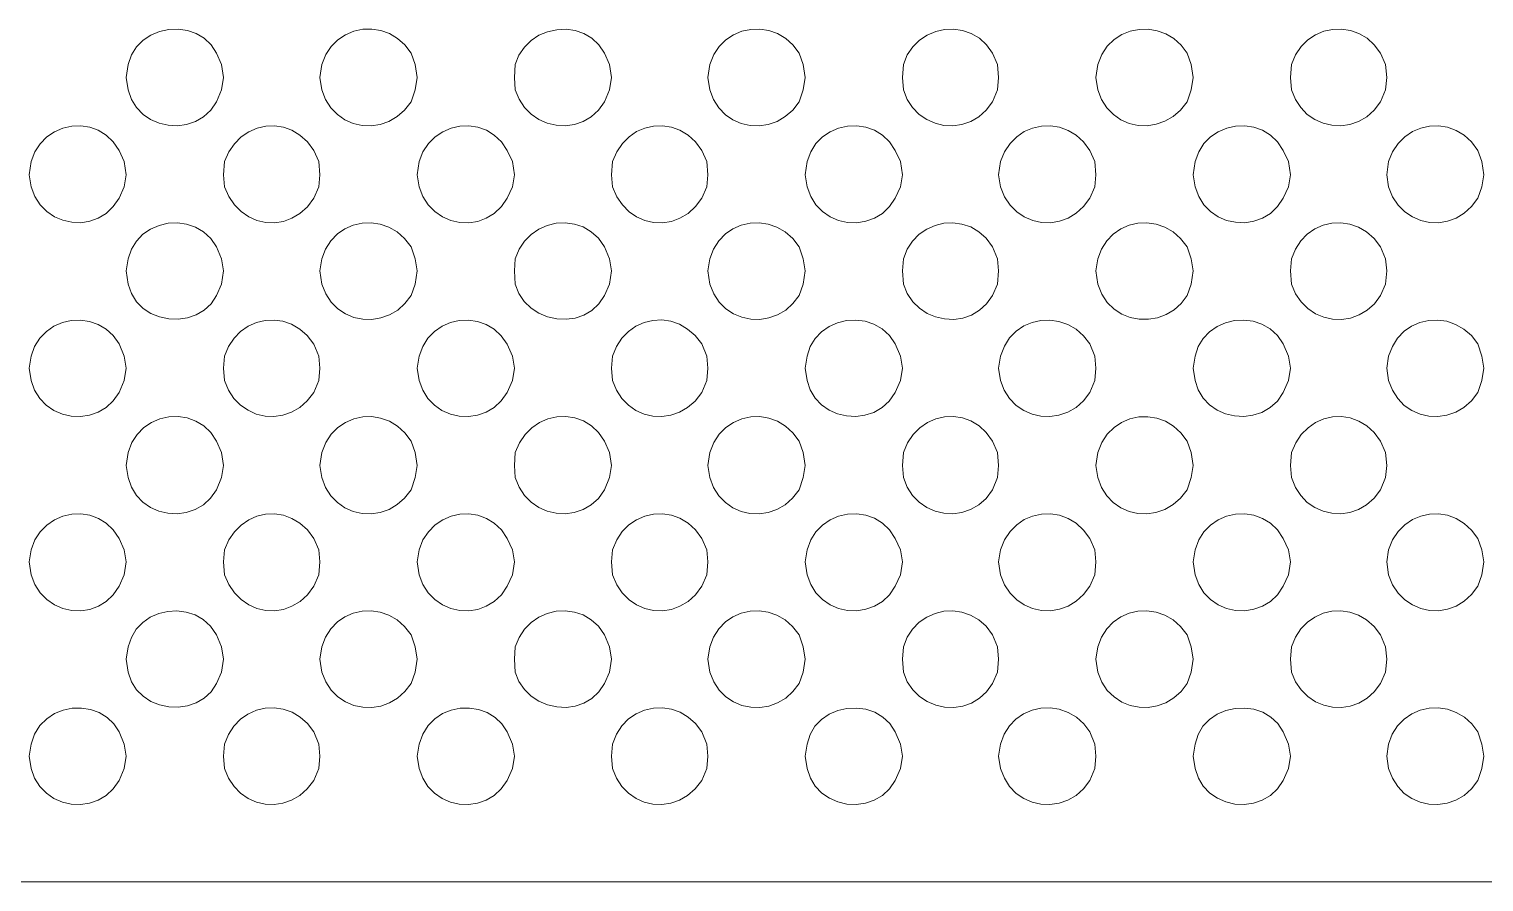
# Model space of a CAD drawing. Extents: x 0 to 242, y -13 to 199.
# Drawn here: x 105.99 to 143.84, y 31.38 to 53.57 of the extents above; entities that cross this region are included whole.
import ezdxf

# ---------------------------------------------------------------- set-up
doc = ezdxf.new("R2010")
doc.units = 0
doc.layers.add('GEOMETRY', color=7, linetype='Continuous')

msp = doc.modelspace()

# ---------------------------------------------------------------- linework, layer by layer
at = {"layer": 'GEOMETRY', "lineweight": 13}
for points in [[(111.047, 52.313), (110.995, 52.656), (110.863, 52.946), (110.721, 53.163), (110.542, 53.333), (110.333, 53.456), (110.105, 53.535), (109.864, 53.569), (109.621, 53.56), (109.383, 53.509), (109.158, 53.416), (108.956, 53.284), (108.785, 53.112), (108.653, 52.903), (108.569, 52.656), (108.517, 52.313), (108.569, 51.996), (108.653, 51.744), (108.783, 51.531), (108.951, 51.355), (109.149, 51.22), (109.37, 51.124), (109.604, 51.071), (109.845, 51.06), (110.085, 51.093), (110.314, 51.17), (110.526, 51.293), (110.712, 51.462), (110.863, 51.68), (110.995, 51.996), (111.047, 52.313)], [(116.083, 52.313), (116.031, 52.656), (115.925, 52.946), (115.764, 53.161), (115.575, 53.331), (115.364, 53.455), (115.138, 53.536), (114.904, 53.573), (114.668, 53.567), (114.437, 53.518), (114.219, 53.427), (114.019, 53.295), (113.846, 53.122), (113.706, 52.909), (113.605, 52.656), (113.553, 52.313), (113.605, 51.996), (113.702, 51.739), (113.839, 51.523), (114.009, 51.347), (114.206, 51.212), (114.422, 51.118), (114.652, 51.067), (114.888, 51.058), (115.123, 51.093), (115.351, 51.172), (115.565, 51.296), (115.759, 51.465), (115.925, 51.68), (116.031, 51.996), (116.083, 52.313)], [(121.145, 52.313), (121.091, 52.656), (120.959, 52.946), (120.813, 53.166), (120.633, 53.337), (120.424, 53.46), (120.197, 53.537), (119.958, 53.569), (119.716, 53.558), (119.479, 53.505), (119.254, 53.411), (119.05, 53.278), (118.874, 53.107), (118.734, 52.899), (118.639, 52.656), (118.614, 52.313), (118.639, 51.996), (118.736, 51.746), (118.875, 51.533), (119.048, 51.358), (119.248, 51.221), (119.469, 51.125), (119.701, 51.07), (119.94, 51.058), (120.176, 51.089), (120.403, 51.166), (120.615, 51.289), (120.802, 51.46), (120.959, 51.68), (121.091, 51.996), (121.145, 52.313)], [(126.179, 52.313), (126.125, 52.656), (126.022, 52.946), (125.863, 53.161), (125.674, 53.33), (125.462, 53.455), (125.236, 53.535), (125.001, 53.572), (124.765, 53.566), (124.534, 53.517), (124.315, 53.427), (124.116, 53.295), (123.942, 53.122), (123.802, 52.909), (123.701, 52.656), (123.649, 52.313), (123.701, 51.996), (123.798, 51.739), (123.935, 51.523), (124.105, 51.346), (124.302, 51.211), (124.519, 51.117), (124.748, 51.066), (124.984, 51.058), (125.22, 51.093), (125.448, 51.172), (125.663, 51.296), (125.856, 51.465), (126.022, 51.68), (126.125, 51.996), (126.179, 52.313)], [(131.214, 52.313), (131.189, 52.656), (131.057, 52.946), (130.9, 53.165), (130.713, 53.336), (130.504, 53.46), (130.278, 53.538), (130.044, 53.572), (129.808, 53.562), (129.577, 53.51), (129.357, 53.417), (129.157, 53.284), (128.982, 53.112), (128.839, 52.902), (128.737, 52.656), (128.71, 52.313), (128.737, 51.996), (128.837, 51.745), (128.977, 51.531), (129.148, 51.355), (129.346, 51.219), (129.563, 51.123), (129.792, 51.068), (130.027, 51.057), (130.261, 51.089), (130.488, 51.166), (130.7, 51.29), (130.892, 51.46), (131.057, 51.68), (131.189, 51.996), (131.214, 52.313)], [(136.276, 52.313), (136.222, 52.656), (136.118, 52.946), (135.96, 53.157), (135.773, 53.325), (135.564, 53.449), (135.339, 53.531), (135.105, 53.57), (134.869, 53.566), (134.638, 53.519), (134.419, 53.431), (134.218, 53.3), (134.043, 53.127), (133.9, 52.912), (133.797, 52.656), (133.745, 52.313), (133.797, 51.996), (133.894, 51.74), (134.03, 51.523), (134.2, 51.347), (134.396, 51.212), (134.612, 51.119), (134.842, 51.068), (135.077, 51.06), (135.313, 51.095), (135.542, 51.174), (135.756, 51.297), (135.951, 51.466), (136.118, 51.68), (136.222, 51.996), (136.276, 52.313)], [(141.312, 52.313), (141.285, 52.656), (141.153, 52.946), (140.99, 53.163), (140.801, 53.333), (140.591, 53.458), (140.368, 53.537), (140.137, 53.573), (139.905, 53.565), (139.678, 53.515), (139.462, 53.423), (139.263, 53.291), (139.088, 53.118), (138.942, 52.906), (138.833, 52.656), (138.806, 52.313), (138.833, 51.996), (138.936, 51.743), (139.076, 51.529), (139.247, 51.353), (139.444, 51.217), (139.659, 51.122), (139.886, 51.069), (140.12, 51.058), (140.353, 51.091), (140.579, 51.169), (140.792, 51.293), (140.985, 51.462), (141.153, 51.68), (141.285, 51.996), (141.312, 52.313)], [(108.517, 49.782), (108.464, 50.125), (108.332, 50.415), (108.179, 50.638), (107.995, 50.812), (107.788, 50.939), (107.565, 51.02), (107.332, 51.055), (107.098, 51.047), (106.868, 50.995), (106.65, 50.901), (106.451, 50.766), (106.278, 50.591), (106.138, 50.377), (106.038, 50.125), (105.987, 49.782), (106.038, 49.465), (106.138, 49.214), (106.277, 49.001), (106.45, 48.826), (106.649, 48.691), (106.867, 48.597), (107.097, 48.545), (107.332, 48.536), (107.565, 48.571), (107.788, 48.651), (107.996, 48.778), (108.179, 48.953), (108.332, 49.175), (108.464, 49.465), (108.517, 49.782)], [(113.552, 49.782), (113.526, 50.125), (113.394, 50.414), (113.227, 50.638), (113.036, 50.813), (112.826, 50.94), (112.603, 51.021), (112.374, 51.056), (112.143, 51.047), (111.918, 50.995), (111.704, 50.901), (111.507, 50.766), (111.332, 50.591), (111.186, 50.377), (111.074, 50.125), (111.047, 49.782), (111.074, 49.465), (111.185, 49.214), (111.331, 49), (111.505, 48.825), (111.703, 48.69), (111.917, 48.596), (112.143, 48.544), (112.373, 48.535), (112.603, 48.57), (112.826, 48.651), (113.036, 48.778), (113.228, 48.952), (113.394, 49.175), (113.526, 49.465), (113.552, 49.782)], [(118.614, 49.782), (118.562, 50.125), (118.428, 50.414), (118.275, 50.637), (118.091, 50.812), (117.885, 50.939), (117.662, 51.02), (117.43, 51.056), (117.196, 51.047), (116.967, 50.996), (116.749, 50.902), (116.55, 50.767), (116.377, 50.592), (116.236, 50.378), (116.135, 50.125), (116.083, 49.782), (116.135, 49.465), (116.235, 49.214), (116.375, 49), (116.548, 48.824), (116.747, 48.689), (116.965, 48.595), (117.195, 48.543), (117.429, 48.535), (117.661, 48.57), (117.884, 48.651), (118.091, 48.778), (118.275, 48.953), (118.428, 49.175), (118.562, 49.465), (118.614, 49.782)], [(123.649, 49.782), (123.623, 50.125), (123.491, 50.415), (123.325, 50.638), (123.133, 50.812), (122.922, 50.94), (122.699, 51.021), (122.468, 51.057), (122.237, 51.049), (122.011, 50.998), (121.796, 50.905), (121.598, 50.77), (121.424, 50.594), (121.279, 50.379), (121.17, 50.125), (121.145, 49.782), (121.17, 49.465), (121.28, 49.212), (121.424, 48.997), (121.599, 48.822), (121.796, 48.687), (122.011, 48.593), (122.237, 48.542), (122.469, 48.534), (122.699, 48.57), (122.922, 48.652), (123.133, 48.779), (123.325, 48.954), (123.491, 49.176), (123.623, 49.465), (123.649, 49.782)], [(128.711, 49.782), (128.659, 50.125), (128.526, 50.414), (128.376, 50.637), (128.193, 50.811), (127.985, 50.939), (127.759, 51.02), (127.523, 51.055), (127.285, 51.047), (127.052, 50.995), (126.832, 50.902), (126.632, 50.767), (126.461, 50.592), (126.325, 50.378), (126.233, 50.125), (126.18, 49.782), (126.233, 49.465), (126.325, 49.214), (126.461, 49), (126.632, 48.825), (126.832, 48.69), (127.052, 48.596), (127.285, 48.544), (127.523, 48.536), (127.759, 48.571), (127.985, 48.652), (128.193, 48.779), (128.376, 48.953), (128.526, 49.175), (128.659, 49.465), (128.711, 49.782)], [(133.746, 49.782), (133.719, 50.125), (133.588, 50.415), (133.425, 50.636), (133.235, 50.809), (133.024, 50.936), (132.798, 51.018), (132.565, 51.055), (132.33, 51.048), (132.1, 50.998), (131.883, 50.906), (131.685, 50.771), (131.511, 50.596), (131.37, 50.38), (131.267, 50.125), (131.214, 49.782), (131.267, 49.465), (131.37, 49.21), (131.511, 48.995), (131.685, 48.819), (131.883, 48.685), (132.101, 48.592), (132.33, 48.542), (132.564, 48.536), (132.798, 48.573), (133.023, 48.655), (133.235, 48.782), (133.425, 48.955), (133.588, 49.175), (133.719, 49.465), (133.746, 49.782)], [(138.806, 49.782), (138.753, 50.125), (138.622, 50.415), (138.472, 50.638), (138.289, 50.812), (138.081, 50.939), (137.855, 51.019), (137.62, 51.055), (137.382, 51.047), (137.149, 50.995), (136.929, 50.902), (136.729, 50.767), (136.557, 50.592), (136.421, 50.378), (136.328, 50.125), (136.276, 49.782), (136.328, 49.465), (136.421, 49.214), (136.557, 49), (136.729, 48.825), (136.928, 48.69), (137.148, 48.596), (137.381, 48.545), (137.619, 48.536), (137.854, 48.572), (138.08, 48.652), (138.288, 48.779), (138.472, 48.953), (138.622, 49.175), (138.753, 49.465), (138.806, 49.782)], [(143.841, 49.782), (143.788, 50.125), (143.683, 50.415), (143.521, 50.636), (143.331, 50.809), (143.12, 50.937), (142.894, 51.018), (142.661, 51.055), (142.427, 51.048), (142.198, 50.998), (141.981, 50.905), (141.782, 50.771), (141.609, 50.596), (141.467, 50.38), (141.363, 50.125), (141.312, 49.782), (141.363, 49.465), (141.467, 49.21), (141.609, 48.995), (141.782, 48.82), (141.981, 48.685), (142.198, 48.593), (142.427, 48.542), (142.661, 48.535), (142.894, 48.572), (143.12, 48.654), (143.331, 48.781), (143.521, 48.955), (143.683, 49.175), (143.788, 49.465), (143.841, 49.782)], [(111.047, 47.279), (110.995, 47.594), (110.863, 47.911), (110.712, 48.128), (110.526, 48.298), (110.314, 48.421), (110.085, 48.499), (109.845, 48.531), (109.604, 48.52), (109.369, 48.466), (109.148, 48.371), (108.95, 48.235), (108.782, 48.059), (108.653, 47.845), (108.569, 47.594), (108.517, 47.279), (108.569, 46.936), (108.653, 46.689), (108.784, 46.479), (108.955, 46.307), (109.157, 46.174), (109.382, 46.082), (109.62, 46.031), (109.864, 46.022), (110.105, 46.056), (110.334, 46.134), (110.542, 46.258), (110.722, 46.428), (110.863, 46.645), (110.995, 46.936), (111.047, 47.279)], [(116.083, 47.279), (116.031, 47.594), (115.925, 47.911), (115.759, 48.125), (115.565, 48.294), (115.351, 48.418), (115.123, 48.497), (114.887, 48.532), (114.651, 48.523), (114.422, 48.472), (114.205, 48.378), (114.009, 48.243), (113.838, 48.067), (113.701, 47.85), (113.605, 47.594), (113.553, 47.279), (113.605, 46.936), (113.706, 46.681), (113.847, 46.468), (114.021, 46.294), (114.221, 46.163), (114.44, 46.072), (114.671, 46.024), (114.907, 46.019), (115.142, 46.056), (115.368, 46.137), (115.578, 46.262), (115.766, 46.431), (115.925, 46.645), (116.031, 46.936), (116.083, 47.279)], [(121.145, 47.279), (121.091, 47.594), (120.959, 47.911), (120.802, 48.13), (120.615, 48.301), (120.404, 48.424), (120.176, 48.501), (119.94, 48.532), (119.701, 48.52), (119.468, 48.465), (119.248, 48.369), (119.048, 48.232), (118.875, 48.057), (118.736, 47.843), (118.639, 47.594), (118.614, 47.279), (118.639, 46.936), (118.733, 46.692), (118.872, 46.484), (119.048, 46.313), (119.252, 46.179), (119.477, 46.085), (119.715, 46.032), (119.958, 46.021), (120.197, 46.053), (120.424, 46.131), (120.633, 46.254), (120.814, 46.425), (120.959, 46.645), (121.091, 46.936), (121.145, 47.279)], [(126.179, 47.279), (126.125, 47.594), (126.022, 47.911), (125.856, 48.125), (125.662, 48.294), (125.447, 48.418), (125.219, 48.497), (124.983, 48.532), (124.748, 48.523), (124.518, 48.472), (124.302, 48.378), (124.105, 48.243), (123.935, 48.067), (123.798, 47.85), (123.701, 47.594), (123.649, 47.279), (123.701, 46.936), (123.802, 46.682), (123.942, 46.468), (124.116, 46.295), (124.316, 46.163), (124.535, 46.073), (124.766, 46.024), (125.003, 46.019), (125.238, 46.056), (125.465, 46.137), (125.676, 46.261), (125.864, 46.43), (126.022, 46.645), (126.125, 46.936), (126.179, 47.279)], [(131.214, 47.279), (131.189, 47.594), (131.057, 47.911), (130.892, 48.13), (130.7, 48.3), (130.488, 48.424), (130.261, 48.501), (130.027, 48.533), (129.792, 48.521), (129.562, 48.466), (129.346, 48.37), (129.148, 48.234), (128.976, 48.058), (128.837, 47.844), (128.737, 47.594), (128.71, 47.279), (128.737, 46.936), (128.837, 46.689), (128.979, 46.48), (129.154, 46.308), (129.355, 46.175), (129.575, 46.082), (129.808, 46.03), (130.045, 46.02), (130.28, 46.053), (130.506, 46.131), (130.716, 46.255), (130.902, 46.426), (131.057, 46.645), (131.189, 46.936), (131.214, 47.279)], [(136.276, 47.279), (136.222, 47.594), (136.118, 47.911), (135.949, 48.125), (135.754, 48.294), (135.539, 48.418), (135.31, 48.496), (135.075, 48.531), (134.839, 48.522), (134.611, 48.47), (134.395, 48.377), (134.199, 48.241), (134.03, 48.065), (133.894, 47.849), (133.797, 47.594), (133.745, 47.279), (133.797, 46.936), (133.9, 46.677), (134.043, 46.462), (134.219, 46.289), (134.421, 46.158), (134.641, 46.07), (134.873, 46.024), (135.11, 46.021), (135.345, 46.061), (135.57, 46.143), (135.778, 46.268), (135.963, 46.435), (136.118, 46.645), (136.222, 46.936), (136.276, 47.279)], [(141.312, 47.279), (141.285, 47.594), (141.153, 47.911), (140.985, 48.128), (140.791, 48.298), (140.578, 48.421), (140.352, 48.499), (140.119, 48.532), (139.886, 48.521), (139.659, 48.467), (139.444, 48.372), (139.247, 48.236), (139.076, 48.061), (138.936, 47.846), (138.833, 47.594), (138.806, 47.279), (138.833, 46.936), (138.941, 46.684), (139.086, 46.472), (139.261, 46.299), (139.461, 46.167), (139.678, 46.075), (139.906, 46.025), (140.139, 46.018), (140.371, 46.054), (140.595, 46.134), (140.804, 46.258), (140.992, 46.428), (141.153, 46.645), (141.285, 46.936), (141.312, 47.279)], [(108.517, 44.748), (108.464, 45.062), (108.332, 45.379), (108.178, 45.596), (107.993, 45.766), (107.783, 45.89), (107.557, 45.968), (107.322, 46.001), (107.084, 45.991), (106.853, 45.938), (106.634, 45.843), (106.436, 45.707), (106.266, 45.531), (106.131, 45.316), (106.038, 45.062), (105.987, 44.748), (106.038, 44.432), (106.13, 44.179), (106.265, 43.964), (106.435, 43.788), (106.633, 43.652), (106.852, 43.557), (107.083, 43.504), (107.321, 43.493), (107.556, 43.526), (107.783, 43.604), (107.992, 43.727), (108.178, 43.897), (108.332, 44.113), (108.464, 44.432), (108.517, 44.748)], [(113.552, 44.748), (113.526, 45.062), (113.394, 45.378), (113.225, 45.597), (113.031, 45.767), (112.818, 45.891), (112.592, 45.969), (112.36, 46.002), (112.127, 45.991), (111.901, 45.938), (111.686, 45.842), (111.49, 45.706), (111.319, 45.53), (111.178, 45.315), (111.074, 45.062), (111.047, 44.748), (111.074, 44.432), (111.177, 44.18), (111.317, 43.965), (111.488, 43.789), (111.685, 43.653), (111.899, 43.557), (112.126, 43.504), (112.359, 43.493), (112.592, 43.526), (112.818, 43.603), (113.032, 43.726), (113.226, 43.896), (113.394, 44.113), (113.526, 44.432), (113.552, 44.748)], [(118.614, 44.748), (118.562, 45.062), (118.428, 45.378), (118.274, 45.595), (118.089, 45.765), (117.88, 45.889), (117.654, 45.967), (117.419, 46.001), (117.182, 45.991), (116.951, 45.938), (116.732, 45.843), (116.534, 45.707), (116.364, 45.531), (116.228, 45.316), (116.135, 45.062), (116.083, 44.748), (116.135, 44.43), (116.228, 44.178), (116.363, 43.963), (116.533, 43.787), (116.731, 43.652), (116.949, 43.557), (117.18, 43.504), (117.417, 43.493), (117.652, 43.527), (117.878, 43.604), (118.088, 43.727), (118.273, 43.897), (118.428, 44.113), (118.562, 44.43), (118.614, 44.748)], [(123.649, 44.747), (123.623, 45.062), (123.491, 45.379), (123.319, 45.598), (123.123, 45.768), (122.909, 45.892), (122.682, 45.971), (122.45, 46.004), (122.218, 45.994), (121.992, 45.94), (121.778, 45.845), (121.583, 45.708), (121.413, 45.532), (121.273, 45.316), (121.17, 45.062), (121.144, 44.747), (121.17, 44.432), (121.272, 44.179), (121.411, 43.963), (121.581, 43.786), (121.776, 43.65), (121.99, 43.554), (122.216, 43.501), (122.448, 43.49), (122.681, 43.523), (122.908, 43.601), (123.122, 43.725), (123.319, 43.895), (123.491, 44.113), (123.623, 44.432), (123.649, 44.747)], [(128.711, 44.748), (128.659, 45.062), (128.526, 45.379), (128.371, 45.6), (128.183, 45.771), (127.969, 45.894), (127.739, 45.97), (127.499, 46.001), (127.257, 45.988), (127.023, 45.932), (126.803, 45.835), (126.606, 45.698), (126.44, 45.523), (126.313, 45.311), (126.233, 45.062), (126.18, 44.748), (126.233, 44.432), (126.312, 44.184), (126.439, 43.972), (126.604, 43.797), (126.801, 43.66), (127.02, 43.563), (127.255, 43.507), (127.496, 43.494), (127.737, 43.524), (127.968, 43.6), (128.182, 43.723), (128.37, 43.893), (128.526, 44.113), (128.659, 44.432), (128.711, 44.748)], [(133.746, 44.748), (133.719, 45.062), (133.588, 45.379), (133.421, 45.594), (133.228, 45.764), (133.013, 45.887), (132.785, 45.967), (132.55, 46.002), (132.314, 45.993), (132.085, 45.942), (131.869, 45.848), (131.672, 45.713), (131.501, 45.536), (131.364, 45.319), (131.267, 45.062), (131.214, 44.748), (131.267, 44.432), (131.363, 44.175), (131.5, 43.958), (131.67, 43.781), (131.867, 43.646), (132.084, 43.552), (132.313, 43.501), (132.549, 43.492), (132.785, 43.527), (133.013, 43.606), (133.228, 43.73), (133.422, 43.899), (133.588, 44.113), (133.719, 44.432), (133.746, 44.748)], [(138.806, 44.748), (138.753, 45.062), (138.622, 45.379), (138.467, 45.6), (138.278, 45.77), (138.065, 45.893), (137.834, 45.969), (137.594, 46), (137.353, 45.987), (137.118, 45.931), (136.899, 45.834), (136.702, 45.698), (136.536, 45.522), (136.409, 45.31), (136.328, 45.062), (136.276, 44.748), (136.328, 44.432), (136.408, 44.185), (136.535, 43.972), (136.701, 43.797), (136.897, 43.66), (137.117, 43.563), (137.352, 43.507), (137.593, 43.494), (137.833, 43.524), (138.064, 43.6), (138.278, 43.723), (138.467, 43.893), (138.622, 44.113), (138.753, 44.432), (138.806, 44.748)], [(143.841, 44.748), (143.788, 45.062), (143.683, 45.379), (143.515, 45.596), (143.319, 45.767), (143.104, 45.89), (142.875, 45.969), (142.64, 46.002), (142.405, 45.993), (142.176, 45.94), (141.961, 45.845), (141.765, 45.709), (141.596, 45.533), (141.46, 45.317), (141.363, 45.062), (141.312, 44.748), (141.363, 44.432), (141.461, 44.175), (141.598, 43.958), (141.768, 43.782), (141.964, 43.646), (142.18, 43.552), (142.409, 43.501), (142.645, 43.492), (142.88, 43.527), (143.108, 43.606), (143.323, 43.729), (143.517, 43.898), (143.683, 44.113), (143.788, 44.432), (143.841, 44.748)], [(111.047, 42.216), (110.995, 42.559), (110.863, 42.85), (110.714, 43.072), (110.531, 43.246), (110.323, 43.373), (110.097, 43.454), (109.862, 43.49), (109.623, 43.482), (109.39, 43.43), (109.17, 43.337), (108.97, 43.202), (108.799, 43.026), (108.662, 42.812), (108.569, 42.559), (108.517, 42.216), (108.569, 41.901), (108.651, 41.652), (108.779, 41.44), (108.945, 41.264), (109.142, 41.128), (109.362, 41.031), (109.596, 40.976), (109.838, 40.963), (110.077, 40.994), (110.308, 41.071), (110.521, 41.194), (110.709, 41.365), (110.863, 41.585), (110.995, 41.901), (111.047, 42.216)], [(116.083, 42.216), (116.031, 42.559), (115.925, 42.85), (115.762, 43.07), (115.572, 43.244), (115.361, 43.371), (115.135, 43.452), (114.902, 43.489), (114.667, 43.482), (114.437, 43.432), (114.22, 43.339), (114.022, 43.205), (113.848, 43.029), (113.707, 42.814), (113.605, 42.559), (113.553, 42.216), (113.605, 41.901), (113.702, 41.644), (113.839, 41.427), (114.009, 41.251), (114.206, 41.116), (114.422, 41.022), (114.652, 40.971), (114.888, 40.962), (115.124, 40.997), (115.352, 41.076), (115.566, 41.2), (115.759, 41.37), (115.925, 41.585), (116.031, 41.901), (116.083, 42.216)], [(121.145, 42.216), (121.091, 42.559), (120.959, 42.85), (120.803, 43.075), (120.618, 43.251), (120.41, 43.378), (120.186, 43.458), (119.954, 43.492), (119.719, 43.482), (119.488, 43.429), (119.269, 43.333), (119.068, 43.197), (118.891, 43.022), (118.746, 42.809), (118.639, 42.559), (118.614, 42.216), (118.639, 41.901), (118.736, 41.651), (118.875, 41.438), (119.047, 41.262), (119.247, 41.125), (119.467, 41.029), (119.7, 40.974), (119.938, 40.961), (120.174, 40.993), (120.402, 41.069), (120.613, 41.192), (120.802, 41.362), (120.959, 41.581), (121.091, 41.901), (121.145, 42.216)], [(126.179, 42.216), (126.125, 42.559), (126.022, 42.85), (125.86, 43.07), (125.67, 43.243), (125.459, 43.37), (125.233, 43.452), (124.999, 43.489), (124.764, 43.482), (124.535, 43.431), (124.318, 43.339), (124.119, 43.204), (123.946, 43.029), (123.804, 42.814), (123.701, 42.559), (123.649, 42.216), (123.701, 41.901), (123.798, 41.645), (123.934, 41.428), (124.104, 41.252), (124.3, 41.116), (124.516, 41.022), (124.745, 40.97), (124.981, 40.961), (125.216, 40.996), (125.445, 41.074), (125.66, 41.198), (125.855, 41.366), (126.022, 41.581), (126.125, 41.901), (126.179, 42.216)], [(131.214, 42.216), (131.189, 42.559), (131.057, 42.848), (130.894, 43.074), (130.705, 43.249), (130.495, 43.377), (130.272, 43.457), (130.041, 43.492), (129.808, 43.482), (129.581, 43.429), (129.365, 43.334), (129.166, 43.198), (128.991, 43.023), (128.846, 42.809), (128.737, 42.559), (128.71, 42.216), (128.737, 41.901), (128.837, 41.65), (128.976, 41.436), (129.147, 41.26), (129.345, 41.123), (129.561, 41.027), (129.79, 40.973), (130.025, 40.961), (130.259, 40.993), (130.486, 41.07), (130.699, 41.193), (130.891, 41.363), (131.057, 41.581), (131.189, 41.901), (131.214, 42.216)], [(136.276, 42.216), (136.222, 42.559), (136.118, 42.848), (135.955, 43.068), (135.764, 43.241), (135.553, 43.368), (135.327, 43.45), (135.095, 43.488), (134.86, 43.482), (134.632, 43.432), (134.415, 43.34), (134.217, 43.206), (134.043, 43.031), (133.901, 42.815), (133.797, 42.559), (133.745, 42.216), (133.797, 41.901), (133.893, 41.646), (134.029, 41.429), (134.198, 41.253), (134.393, 41.118), (134.609, 41.024), (134.838, 40.972), (135.074, 40.963), (135.309, 40.997), (135.538, 41.076), (135.754, 41.199), (135.949, 41.367), (136.118, 41.581), (136.222, 41.901), (136.276, 42.216)], [(141.312, 42.216), (141.285, 42.559), (141.153, 42.848), (140.986, 43.072), (140.795, 43.247), (140.585, 43.374), (140.362, 43.455), (140.133, 43.49), (139.902, 43.481), (139.677, 43.429), (139.462, 43.335), (139.265, 43.2), (139.09, 43.025), (138.944, 42.811), (138.833, 42.559), (138.806, 42.216), (138.833, 41.901), (138.935, 41.649), (139.075, 41.434), (139.246, 41.258), (139.443, 41.122), (139.658, 41.027), (139.885, 40.973), (140.118, 40.962), (140.351, 40.995), (140.577, 41.072), (140.791, 41.195), (140.985, 41.364), (141.153, 41.581), (141.285, 41.901), (141.312, 42.216)], [(108.517, 39.712), (108.464, 40.027), (108.332, 40.318), (108.179, 40.541), (107.996, 40.715), (107.789, 40.842), (107.566, 40.923), (107.333, 40.958), (107.098, 40.949), (106.868, 40.897), (106.65, 40.804), (106.451, 40.668), (106.278, 40.493), (106.138, 40.279), (106.038, 40.027), (105.987, 39.712), (106.038, 39.37), (106.137, 39.118), (106.277, 38.905), (106.449, 38.729), (106.648, 38.594), (106.867, 38.5), (107.097, 38.448), (107.332, 38.439), (107.565, 38.474), (107.789, 38.555), (107.996, 38.682), (108.179, 38.856), (108.332, 39.079), (108.464, 39.37), (108.517, 39.712)], [(113.552, 39.712), (113.526, 40.027), (113.394, 40.318), (113.228, 40.541), (113.036, 40.715), (112.826, 40.842), (112.603, 40.923), (112.373, 40.958), (112.142, 40.949), (111.917, 40.897), (111.702, 40.803), (111.505, 40.668), (111.33, 40.493), (111.185, 40.279), (111.074, 40.027), (111.047, 39.712), (111.074, 39.37), (111.185, 39.118), (111.33, 38.904), (111.505, 38.729), (111.702, 38.594), (111.917, 38.5), (112.143, 38.448), (112.373, 38.439), (112.603, 38.474), (112.826, 38.555), (113.037, 38.682), (113.228, 38.856), (113.394, 39.079), (113.526, 39.37), (113.552, 39.712)], [(118.614, 39.712), (118.562, 40.027), (118.428, 40.318), (118.275, 40.54), (118.092, 40.714), (117.886, 40.841), (117.663, 40.922), (117.431, 40.958), (117.197, 40.95), (116.967, 40.898), (116.749, 40.805), (116.55, 40.67), (116.377, 40.495), (116.236, 40.28), (116.135, 40.027), (116.083, 39.712), (116.135, 39.37), (116.235, 39.118), (116.374, 38.904), (116.547, 38.729), (116.746, 38.594), (116.964, 38.5), (117.194, 38.448), (117.429, 38.439), (117.661, 38.474), (117.884, 38.555), (118.091, 38.682), (118.275, 38.856), (118.428, 39.079), (118.562, 39.37), (118.614, 39.712)], [(123.649, 39.712), (123.623, 40.027), (123.491, 40.319), (123.325, 40.541), (123.134, 40.716), (122.923, 40.843), (122.699, 40.924), (122.468, 40.96), (122.236, 40.952), (122.009, 40.9), (121.794, 40.806), (121.596, 40.671), (121.422, 40.496), (121.278, 40.281), (121.17, 40.027), (121.144, 39.712), (121.17, 39.369), (121.278, 39.116), (121.423, 38.901), (121.597, 38.725), (121.794, 38.59), (122.01, 38.497), (122.236, 38.446), (122.468, 38.438), (122.699, 38.474), (122.923, 38.555), (123.134, 38.682), (123.325, 38.856), (123.491, 39.078), (123.623, 39.369), (123.649, 39.712)], [(128.711, 39.712), (128.659, 40.027), (128.526, 40.319), (128.375, 40.542), (128.192, 40.716), (127.984, 40.843), (127.758, 40.923), (127.521, 40.958), (127.283, 40.949), (127.05, 40.897), (126.83, 40.803), (126.631, 40.668), (126.459, 40.493), (126.324, 40.279), (126.233, 40.027), (126.18, 39.712), (126.233, 39.369), (126.324, 39.117), (126.46, 38.903), (126.631, 38.728), (126.83, 38.594), (127.05, 38.5), (127.283, 38.448), (127.522, 38.439), (127.758, 38.475), (127.984, 38.555), (128.192, 38.682), (128.375, 38.856), (128.526, 39.078), (128.659, 39.369), (128.711, 39.712)], [(133.746, 39.712), (133.719, 40.027), (133.588, 40.319), (133.424, 40.539), (133.233, 40.713), (133.022, 40.84), (132.796, 40.922), (132.563, 40.959), (132.329, 40.952), (132.1, 40.902), (131.883, 40.809), (131.685, 40.675), (131.512, 40.499), (131.37, 40.283), (131.267, 40.027), (131.214, 39.712), (131.267, 39.369), (131.37, 39.114), (131.511, 38.899), (131.684, 38.723), (131.883, 38.589), (132.1, 38.496), (132.329, 38.446), (132.564, 38.439), (132.798, 38.476), (133.023, 38.558), (133.235, 38.685), (133.425, 38.858), (133.588, 39.078), (133.719, 39.369), (133.746, 39.712)], [(138.806, 39.712), (138.753, 40.027), (138.622, 40.318), (138.472, 40.541), (138.288, 40.715), (138.08, 40.842), (137.854, 40.923), (137.618, 40.958), (137.38, 40.949), (137.147, 40.897), (136.927, 40.803), (136.727, 40.668), (136.556, 40.493), (136.421, 40.279), (136.328, 40.027), (136.276, 39.712), (136.328, 39.369), (136.421, 39.117), (136.556, 38.903), (136.727, 38.728), (136.927, 38.594), (137.147, 38.5), (137.38, 38.448), (137.618, 38.439), (137.854, 38.475), (138.08, 38.555), (138.288, 38.682), (138.472, 38.856), (138.622, 39.078), (138.753, 39.369), (138.806, 39.712)], [(143.841, 39.712), (143.788, 40.027), (143.683, 40.318), (143.521, 40.538), (143.33, 40.712), (143.119, 40.839), (142.894, 40.921), (142.661, 40.958), (142.426, 40.951), (142.197, 40.901), (141.981, 40.808), (141.782, 40.674), (141.609, 40.498), (141.467, 40.282), (141.363, 40.027), (141.312, 39.712), (141.363, 39.369), (141.467, 39.114), (141.608, 38.899), (141.781, 38.724), (141.98, 38.589), (142.197, 38.497), (142.426, 38.446), (142.66, 38.439), (142.894, 38.476), (143.119, 38.558), (143.331, 38.685), (143.521, 38.859), (143.683, 39.079), (143.788, 39.369), (143.841, 39.712)], [(111.047, 37.181), (110.995, 37.496), (110.863, 37.815), (110.707, 38.035), (110.518, 38.206), (110.305, 38.329), (110.074, 38.404), (109.834, 38.435), (109.593, 38.422), (109.359, 38.366), (109.14, 38.268), (108.943, 38.131), (108.777, 37.956), (108.65, 37.744), (108.569, 37.496), (108.517, 37.181), (108.569, 36.838), (108.653, 36.592), (108.784, 36.382), (108.955, 36.211), (109.158, 36.078), (109.383, 35.986), (109.622, 35.935), (109.866, 35.926), (110.107, 35.96), (110.336, 36.038), (110.544, 36.162), (110.723, 36.332), (110.863, 36.549), (110.995, 36.838), (111.047, 37.181)], [(116.083, 37.181), (116.031, 37.496), (115.925, 37.815), (115.758, 38.03), (115.563, 38.199), (115.349, 38.323), (115.121, 38.402), (114.886, 38.436), (114.65, 38.428), (114.421, 38.376), (114.205, 38.282), (114.009, 38.146), (113.839, 37.97), (113.702, 37.753), (113.605, 37.496), (113.553, 37.181), (113.605, 36.838), (113.706, 36.585), (113.846, 36.372), (114.02, 36.199), (114.219, 36.067), (114.438, 35.976), (114.669, 35.927), (114.905, 35.921), (115.139, 35.958), (115.366, 36.039), (115.576, 36.164), (115.765, 36.334), (115.925, 36.549), (116.031, 36.838), (116.083, 37.181)], [(121.145, 37.181), (121.091, 37.496), (120.959, 37.815), (120.801, 38.034), (120.613, 38.205), (120.402, 38.328), (120.175, 38.404), (119.938, 38.436), (119.701, 38.423), (119.468, 38.368), (119.248, 38.272), (119.049, 38.135), (118.876, 37.959), (118.737, 37.746), (118.639, 37.496), (118.614, 37.181), (118.639, 36.838), (118.734, 36.595), (118.874, 36.387), (119.05, 36.216), (119.254, 36.083), (119.479, 35.989), (119.717, 35.936), (119.959, 35.924), (120.198, 35.957), (120.425, 36.034), (120.633, 36.158), (120.814, 36.329), (120.959, 36.549), (121.091, 36.838), (121.145, 37.181)], [(126.179, 37.181), (126.125, 37.496), (126.022, 37.814), (125.855, 38.029), (125.661, 38.198), (125.446, 38.322), (125.218, 38.401), (124.982, 38.436), (124.747, 38.427), (124.518, 38.376), (124.302, 38.282), (124.105, 38.146), (123.935, 37.97), (123.799, 37.753), (123.701, 37.496), (123.649, 37.181), (123.701, 36.838), (123.802, 36.585), (123.942, 36.372), (124.115, 36.199), (124.315, 36.067), (124.534, 35.976), (124.765, 35.928), (125.001, 35.922), (125.236, 35.958), (125.463, 36.039), (125.674, 36.164), (125.863, 36.334), (126.022, 36.549), (126.125, 36.838), (126.179, 37.181)], [(131.214, 37.181), (131.189, 37.496), (131.057, 37.814), (130.891, 38.033), (130.699, 38.204), (130.486, 38.327), (130.26, 38.405), (130.026, 38.437), (129.791, 38.425), (129.563, 38.37), (129.346, 38.274), (129.149, 38.137), (128.977, 37.961), (128.838, 37.747), (128.737, 37.496), (128.71, 37.181), (128.737, 36.838), (128.838, 36.592), (128.981, 36.382), (129.156, 36.21), (129.357, 36.077), (129.577, 35.984), (129.809, 35.932), (130.046, 35.922), (130.28, 35.956), (130.506, 36.035), (130.715, 36.159), (130.901, 36.33), (131.057, 36.549), (131.189, 36.838), (131.214, 37.181)], [(136.276, 37.181), (136.222, 37.496), (136.118, 37.814), (135.949, 38.029), (135.754, 38.198), (135.539, 38.321), (135.31, 38.4), (135.075, 38.435), (134.839, 38.426), (134.611, 38.374), (134.395, 38.28), (134.199, 38.145), (134.03, 37.969), (133.894, 37.752), (133.797, 37.496), (133.745, 37.181), (133.797, 36.838), (133.901, 36.581), (134.043, 36.366), (134.219, 36.194), (134.42, 36.063), (134.639, 35.974), (134.871, 35.928), (135.107, 35.924), (135.341, 35.963), (135.566, 36.045), (135.775, 36.17), (135.961, 36.338), (136.118, 36.549), (136.222, 36.838), (136.276, 37.181)], [(141.312, 37.181), (141.285, 37.496), (141.153, 37.814), (140.984, 38.031), (140.79, 38.201), (140.577, 38.325), (140.351, 38.402), (140.118, 38.435), (139.886, 38.424), (139.659, 38.371), (139.444, 38.275), (139.248, 38.139), (139.077, 37.963), (138.936, 37.749), (138.833, 37.496), (138.806, 37.181), (138.833, 36.838), (138.941, 36.589), (139.085, 36.378), (139.259, 36.205), (139.458, 36.072), (139.674, 35.98), (139.902, 35.929), (140.135, 35.921), (140.366, 35.956), (140.59, 36.035), (140.8, 36.16), (140.99, 36.331), (141.153, 36.549), (141.285, 36.838), (141.312, 37.181)], [(108.517, 34.65), (108.464, 34.967), (108.332, 35.283), (108.192, 35.495), (108.016, 35.663), (107.811, 35.788), (107.586, 35.869), (107.35, 35.907), (107.109, 35.901), (106.873, 35.853), (106.649, 35.761), (106.445, 35.627), (106.27, 35.449), (106.132, 35.229), (106.038, 34.967), (105.987, 34.65), (106.038, 34.335), (106.131, 34.081), (106.267, 33.866), (106.437, 33.69), (106.635, 33.554), (106.854, 33.459), (107.085, 33.406), (107.322, 33.396), (107.557, 33.43), (107.783, 33.508), (107.993, 33.631), (108.178, 33.801), (108.332, 34.019), (108.464, 34.335), (108.517, 34.65)], [(113.552, 34.65), (113.526, 34.967), (113.394, 35.283), (113.231, 35.502), (113.04, 35.673), (112.828, 35.797), (112.601, 35.876), (112.366, 35.91), (112.131, 35.9), (111.901, 35.847), (111.683, 35.751), (111.485, 35.615), (111.313, 35.438), (111.174, 35.221), (111.074, 34.967), (111.047, 34.65), (111.074, 34.335), (111.178, 34.082), (111.319, 33.867), (111.49, 33.691), (111.687, 33.555), (111.901, 33.46), (112.128, 33.406), (112.361, 33.395), (112.593, 33.428), (112.819, 33.506), (113.032, 33.63), (113.226, 33.8), (113.394, 34.019), (113.526, 34.335), (113.552, 34.65)], [(118.614, 34.65), (118.562, 34.965), (118.428, 35.283), (118.288, 35.494), (118.111, 35.663), (117.907, 35.787), (117.682, 35.869), (117.446, 35.907), (117.205, 35.901), (116.969, 35.853), (116.745, 35.761), (116.542, 35.627), (116.367, 35.449), (116.228, 35.228), (116.135, 34.965), (116.083, 34.65), (116.135, 34.335), (116.228, 34.081), (116.363, 33.866), (116.534, 33.691), (116.732, 33.555), (116.95, 33.46), (117.181, 33.407), (117.418, 33.397), (117.653, 33.43), (117.879, 33.508), (118.088, 33.631), (118.274, 33.801), (118.428, 34.019), (118.562, 34.335), (118.614, 34.65)], [(123.649, 34.65), (123.623, 34.967), (123.491, 35.285), (123.33, 35.5), (123.14, 35.67), (122.928, 35.795), (122.702, 35.875), (122.467, 35.911), (122.231, 35.903), (122, 35.853), (121.782, 35.759), (121.583, 35.623), (121.411, 35.445), (121.27, 35.226), (121.17, 34.967), (121.144, 34.65), (121.17, 34.335), (121.273, 34.081), (121.413, 33.865), (121.584, 33.689), (121.779, 33.552), (121.992, 33.457), (122.218, 33.404), (122.45, 33.394), (122.682, 33.427), (122.908, 33.505), (123.123, 33.63), (123.319, 33.8), (123.491, 34.019), (123.623, 34.335), (123.649, 34.65)], [(128.711, 34.65), (128.659, 34.967), (128.526, 35.285), (128.383, 35.503), (128.201, 35.673), (127.99, 35.796), (127.759, 35.874), (127.515, 35.906), (127.269, 35.895), (127.029, 35.841), (126.804, 35.746), (126.603, 35.61), (126.435, 35.434), (126.308, 35.219), (126.233, 34.967), (126.18, 34.65), (126.233, 34.335), (126.316, 34.083), (126.445, 33.869), (126.613, 33.694), (126.811, 33.558), (127.032, 33.463), (127.267, 33.409), (127.508, 33.398), (127.748, 33.431), (127.977, 33.508), (128.189, 33.631), (128.374, 33.801), (128.526, 34.019), (128.659, 34.335), (128.711, 34.65)], [(133.746, 34.65), (133.719, 34.967), (133.588, 35.283), (133.428, 35.499), (133.237, 35.669), (133.024, 35.794), (132.794, 35.874), (132.556, 35.91), (132.317, 35.902), (132.084, 35.851), (131.864, 35.757), (131.665, 35.621), (131.495, 35.444), (131.359, 35.225), (131.267, 34.967), (131.214, 34.65), (131.267, 34.335), (131.364, 34.078), (131.501, 33.861), (131.672, 33.685), (131.869, 33.549), (132.085, 33.456), (132.315, 33.405), (132.551, 33.396), (132.786, 33.431), (133.015, 33.51), (133.229, 33.634), (133.422, 33.804), (133.588, 34.019), (133.719, 34.335), (133.746, 34.65)], [(138.806, 34.65), (138.753, 34.967), (138.622, 35.283), (138.48, 35.501), (138.298, 35.672), (138.088, 35.796), (137.856, 35.874), (137.613, 35.907), (137.367, 35.896), (137.127, 35.842), (136.902, 35.746), (136.7, 35.61), (136.532, 35.434), (136.405, 35.219), (136.328, 34.967), (136.276, 34.65), (136.328, 34.335), (136.412, 34.083), (136.541, 33.869), (136.71, 33.694), (136.908, 33.558), (137.129, 33.462), (137.364, 33.409), (137.605, 33.398), (137.844, 33.43), (138.073, 33.508), (138.285, 33.631), (138.471, 33.801), (138.622, 34.019), (138.753, 34.335), (138.806, 34.65)], [(143.841, 34.65), (143.788, 34.967), (143.683, 35.283), (143.524, 35.499), (143.333, 35.669), (143.12, 35.794), (142.891, 35.874), (142.653, 35.91), (142.414, 35.902), (142.182, 35.851), (141.962, 35.757), (141.763, 35.621), (141.592, 35.444), (141.457, 35.225), (141.363, 34.967), (141.312, 34.65), (141.363, 34.335), (141.461, 34.078), (141.598, 33.861), (141.769, 33.685), (141.966, 33.55), (142.182, 33.456), (142.411, 33.405), (142.647, 33.396), (142.882, 33.431), (143.11, 33.51), (143.324, 33.634), (143.517, 33.803), (143.683, 34.019), (143.788, 34.335), (143.841, 34.65)]]:
    msp.add_lwpolyline(points, close=True, dxfattribs=at)
at = {"layer": 'GEOMETRY', "lineweight": 20}
msp.add_lwpolyline([(36.34, 31.382), (188.762, 31.382)], dxfattribs=at)

doc.saveas('drawing.dxf')
